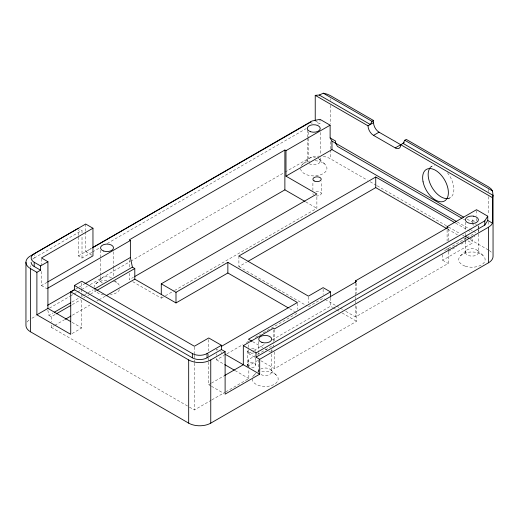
<?xml version="1.0" encoding="UTF-8"?>
<svg xmlns="http://www.w3.org/2000/svg" width="519" height="519" viewBox="0 0 519 519"><rect width="100%" height="100%" fill="white"/><g stroke="black" fill="none" stroke-linecap="round" stroke-linejoin="round"><path stroke-width="0.39" stroke-dasharray="2.6 1.95" d="M32.548 259.253A10.406 6.007 0 0 1 34.202 258.014L34.202 254.472M91.818 252.383L82.008 258.047L78.33 255.925L78.343 236.203M78.343 235.418L78.35 229.891M82.008 258.047L82.021 235.95M82.021 232.797L82.021 230.43L79.569 229.022M129.276 273.312L129.276 279.683L133.487 277.256M129.276 266.941L129.276 259.772M132.76 281.687L161.279 298.159L161.279 294.442M273.474 329.799L273.474 343.682M312.899 190.376L312.899 181.618M174.598 290.471L316.882 208.327L316.882 195.579M315.987 195.884A4.158 2.4 0 0 0 321.222 193.568L321.222 181.618M246.81 366.751L248.835 359.42L254.998 355.865M271.45 352.524L272.663 348.132M272.864 347.399L273.474 345.2L255.679 355.47M253.934 375.211L255.627 373.609M257.878 371.468L259.565 369.865M95.762 283.893L101.393 278.547M302.311 164.478L308.124 159.197M460.483 255.796L466.296 250.515M34.202 258.014L82.021 230.43M85.7 231.922L85.706 251.637L91.305 248.406M78.33 255.925L91.649 248.231M92.525 251.975L99.531 247.926M107.238 243.476L306.307 128.524M41.455 271.372L41.455 285.573L47.028 282.355M75.651 289.089L78.46 287.468M79.16 287.059L84.072 284.224M31.925 318.257L36.135 315.831M49.461 308.137L69.799 296.394M70.5 295.992L73.302 294.37M74.003 293.968L76.812 292.346M77.513 291.944L81.016 289.92M81.717 289.511L87.328 286.274M90.131 284.652L130.107 261.576M130.807 261.174L284.393 172.503M285.093 172.094L308.234 158.736A15.609 9.011 0 0 1 319.269 156.096M47.819 310.154L48.903 315.357L53.113 312.931M72.063 301.993L79.076 297.938M81.885 296.317L83.987 295.103M84.688 294.701L87.497 293.079M88.198 292.671L93.109 289.836M48.903 315.357L51.297 316.739L55.507 314.306M72.349 304.588L80.769 299.723M83.572 298.107L84.98 297.296M87.782 295.674L89.891 294.461M90.591 294.052L96.203 290.815M51.297 325.082L51.297 327.359L54.106 325.737M54.806 325.335L64.628 319.659M72.349 315.208L89.891 305.075M96.904 301.026L98.312 300.216M99.012 299.813L105.325 296.167M72.102 333.535L81.762 327.956L81.762 298.146M161.279 298.159L164.782 296.135M165.483 295.733L173.897 290.874M238.896 256.003L238.896 266.623L246.616 262.166M429.855 167.416L431.925 166.223M448.066 198.952L450.135 197.758M216.468 358.331L216.468 359.849L224.137 355.418M226.926 353.809L242.976 344.545M246.46 342.527L249.25 340.918M255.53 337.292L260.415 334.476M263.204 332.867L297.381 313.132L295.279 311.913M308.416 306.761L323.129 298.263L324.472 299.035M248.458 349.605L248.458 353.588L253.369 350.753M254.07 350.351L265.287 343.87M272.3 339.822L330.493 306.229L332.549 307.417M208.742 362.132L208.742 384.696L210.818 383.496M211.505 383.1L223.955 375.912M444.524 250.69L466.25 238.15M466.951 237.747L473.957 233.699M247.498 366.356L258.449 360.03M448.487 251.378L456.824 246.564M460.995 244.157L465.854 241.348M470.026 238.941L474.891 236.132M442.681 254.673L442.681 260.253L472.115 243.255L472.115 236.885M189.474 407.136L194.385 409.971L211.142 400.298M211.836 399.896L225.103 392.241M225.797 391.839L248.835 378.539L248.835 368.977M345.777 311.335L355.502 316.953L448.202 263.438L448.202 251.404M260.83 360.731L274.577 368.665L356.605 321.306L356.605 304.582M317.79 124.047L319.996 123.58L319.996 119.331M315.909 121.225L319.996 123.58M473.211 223.936L472.108 222.022L472.108 219.9L475.261 221.717M467.21 219.193L472.108 222.022M475.209 223.812L476.474 224.539M463.454 219.148L464.849 219.952M472.55 224.403L473.951 225.207M457.349 221.996L469.254 228.873M469.954 229.275L472.757 230.89M473.458 231.299L476.26 232.914M455.714 223.17L466.944 229.651M467.645 230.053L470.448 231.675M323.311 156.401A15.609 9.011 0 0 1 330.305 158.736L367.4 180.151M370.196 181.767L376.496 185.406M377.196 185.808L447.884 226.621M448.585 227.024L459.782 233.492M462.585 235.107L463.986 235.911M470.279 239.551L488.476 250.054M447.67 229.145L457.453 234.789M463.739 238.416L465.134 239.22M467.93 240.835L472.115 243.255M442.681 260.253L448.202 263.438M305.749 201.897L316.882 208.327M325.141 299.424L336.046 305.723M336.74 306.119L339.523 307.728M340.217 308.13L342.994 309.733M333.237 307.812L335.988 309.402M336.675 309.798L339.426 311.387M342.17 312.976L356.605 321.306M238.896 266.623L307.014 305.951M289.66 308.669L294.571 311.51M252.643 341.664L264.482 348.502M265.183 348.904L267.966 350.513M268.667 350.915L270.756 352.122M85.706 251.637L92.972 255.835M248.458 353.588L254.647 357.156M217.844 350.027L216.468 349.229L216.468 350.747M220.601 351.616L221.983 352.414M216.468 359.849L224.039 364.221M235.062 370.585L248.835 378.539M41.455 285.573L46.885 288.707M208.742 384.696L210.785 385.877M211.467 386.272L223.747 393.357M72.089 322.377L81.762 327.956M51.297 327.359L188.773 406.734M477.558 250.515L483.371 255.796M319.386 159.197L325.199 164.478M270.827 369.865L276.458 375.211M114.907 280.688L118.287 283.893M472.108 219.9L473.581 222.45M465.426 252.39L465.647 253.363A6.5 3.756 0 0 0 476.526 255.043A6.5 3.756 0 0 0 473.607 248.763L471.927 248.64A6.5 3.756 0 0 0 465.426 252.39L465.426 237.287M85.693 224.033L85.7 231.13M488.476 189.305L488.476 191.732M488.476 196.597L488.476 214.412M488.476 221.704L488.476 225.752M478.427 226.154L478.427 229.333M478.427 230.131L478.427 233.31M478.427 234.101L478.427 252.39M478.362 225.635L478.362 227.951M478.362 228.723L478.362 231.811M476.526 210.5L476.526 215.281M476.526 218.467L476.526 220.854M465.426 222.177L465.426 230.131M465.426 233.31L465.426 236.489M448.202 228.937L448.202 242.574M448.202 248.192L448.202 250.599M447.099 229.878L447.099 241.03M447.099 248.199L447.099 249.788M356.605 283.082L356.605 293.43M355.502 283.257L355.502 296.096M355.502 296.894L355.502 300.105M355.502 300.91L355.502 304.919M355.502 305.723L355.502 316.953M330.493 297.958L330.493 306.229M330.305 98.792L330.305 100.414M330.305 105.273L330.305 123.905M330.305 141.726L330.305 149.018M330.305 149.822L330.305 158.736M323.129 289.161L323.129 294.474M320.255 132.449L320.255 154.707M320.255 157.893L320.255 161.072M311.913 122.452L311.913 123.872M308.416 296.9L308.416 302.966M308.234 132.053L308.234 137.717M308.234 138.521L308.234 158.736M307.248 130.061L307.248 137.217M307.248 138.015L307.248 161.072M297.381 303.271L297.381 309.337M274.577 329.643L274.577 340.788M274.577 351.94L274.577 368.665M271.703 349.482L271.703 351.071M271.703 354.25L271.703 371.74M258.696 341.528L258.696 351.869M258.696 352.661L258.696 354.25M258.696 359.816L258.696 371.74M255.75 357.993L255.75 365.162M248.835 359.42L248.835 368.185M248.458 344.83L248.458 348.807M247.427 350.825L247.427 365.162M216.468 353.783L216.468 355.294M208.742 339.575L208.742 350.857M208.742 354.081L208.742 357.299M208.742 358.11L208.742 361.328M194.385 347.055L194.385 354.315M194.385 355.126L194.385 359.154M194.385 359.965L194.385 362.385M194.385 363.19L194.385 409.971M113.525 251.799L113.525 267.707M113.525 268.498L113.525 277.243M100.524 250.21L100.524 258.164M100.524 258.955L100.524 275.654M100.524 276.452L100.524 280.429M81.762 282.836L81.762 288.48M81.762 289.284L81.762 297.342M51.297 316.739L51.297 322.046M41.455 258.754L41.455 265.066M30.524 265.611L30.524 267.227M251.585 348.424A4.158 2.4 0 0 1 255.608 351.447M253.668 352.907A4.158 2.4 0 0 1 248.646 352.524A4.158 2.4 0 0 1 247.985 349.624M447.462 172.833A18.21 10.51 60 0 1 447.469 198.576M430.322 167.553A18.21 10.51 60 0 1 434.591 165.399M489.177 250.482A15.609 9.011 0 0 1 491.863 252.98M318.348 158.418A6.5 3.756 0 0 1 318.348 163.725A6.5 3.756 0 0 1 309.155 163.725M307.469 162.045A6.5 3.756 0 0 1 315.435 157.445M315.13 160.702A13.215 7.629 0 0 1 326.964 168.493A13.215 7.629 0 0 1 314.443 175.909M313.755 175.922A13.215 7.629 0 0 1 300.54 168.292M300.988 166.32A13.215 7.629 0 0 1 309.674 161.039M27.144 321.994A15.609 9.011 0 0 1 29.83 319.496M260.596 369.087A6.5 3.756 0 0 1 269.796 369.087A6.5 3.756 0 0 1 269.796 374.394A6.5 3.756 0 0 1 260.596 374.394M258.916 372.713A6.5 3.756 0 0 1 258.916 370.774M102.425 283.082A6.5 3.756 0 0 1 102.425 277.769A6.5 3.756 0 0 1 111.624 277.769M261.829 371.714A13.007 7.506 0 0 1 278.002 377.663A13.007 7.506 0 0 1 266.331 386.447A13.007 7.506 0 0 1 252.195 378.967M252.636 377.021A13.007 7.506 0 0 1 256.003 373.654M119.584 289.589A13.007 7.506 0 0 1 110.391 294.896M103.657 294.896A13.007 7.506 0 0 1 94.802 290.212M94.017 287.643A13.007 7.506 0 0 1 107.024 280.137M113.525 281.142A13.007 7.506 0 0 1 119.98 286.994M247.569 365.785A4.158 2.4 0 0 1 250.865 362.794A4.158 2.4 0 0 1 255.731 364.954A4.158 2.4 0 0 1 251.585 367.562M249.509 367.244A4.158 2.4 0 0 1 247.985 366.362M315.987 191.245A4.158 2.4 0 0 1 321.222 193.568M313.457 194.768A4.158 2.4 0 0 1 312.899 193.568M465.322 266.221A13.215 7.629 0 0 0 485.142 259.61A13.215 7.629 0 0 0 465.322 253.006A13.215 7.629 0 0 0 465.322 266.221"/><path stroke-width="0.78" d="M92.959 228.23L41.455 257.962L47.93 261.699L40.586 265.942L40.579 270.191L34.202 266.507L34.202 262.257A10.406 6.007 0 0 1 34.202 253.765L85.693 224.033L92.959 228.23L92.972 255.835L47.722 281.953M74.405 289.732L192.361 357.812A10.406 6.007 0 0 0 207.075 357.812L221.425 349.546L221.425 345.284L208.742 337.966L194.385 346.251L81.762 281.227L74.405 285.476L74.405 289.732L70.727 291.86L70.727 334.327L36.881 314.793L36.901 272.313L40.579 270.191M36.881 314.793L47.917 308.422L47.93 261.699M106.025 295.759L134.797 279.151L134.797 268.531L132.403 267.149L130.379 257.489L130.379 240.498L129.276 239.862L284.879 150.03L285.982 150.666L330.123 125.183L330.123 137.924L331.959 141.11L331.959 149.602L456.649 221.587M192.361 357.812L192.361 353.549L74.405 285.476M207.075 357.812L207.075 353.549L221.425 345.284M134.888 276.445L284.879 189.85L284.879 150.03M221.425 349.546L225.11 351.642L225.11 394.148L259.688 374.186L259.688 359.304L488.476 227.225L490.961 225.356L492.518 223.183L492.518 197.7L493.05 195.371L492.518 190.914L490.961 188.741L488.476 186.872L406.273 139.41L404.794 140.266L403.042 143.4L493.05 195.371L493.05 256.425A15.609 9.011 0 0 1 488.476 262.796L210.759 423.141A15.609 9.011 0 0 1 188.682 423.141L30.524 331.81A15.609 9.011 0 0 1 25.95 325.439L25.95 262.257M492.518 197.7L379.052 132.189A7.804 4.502 60 0 1 373.537 122.633L373.537 120.512L372.058 121.362L370.3 124.502L319.269 95.035L315.234 95.347L315.234 120.83M224.649 375.509L243.32 364.734L243.32 345.615L256.01 352.946L484.798 220.854L487.75 216.189L476.526 209.702L447.099 226.693L447.099 228.289M259.688 359.304L256.01 357.176L484.798 225.103L487.75 220.432L487.75 216.189M78.35 228.315L30.524 255.886A15.609 9.011 0 0 0 30.524 268.634L30.524 331.81M92.706 247.595L311.913 121.037L319.996 119.331L330.123 125.183M92.35 247.829L310.823 122.017M47.586 288.298L130.379 240.498M47.586 305.289L74.249 289.894M84.772 283.822L130.379 257.489M315.234 95.347L368.016 125.819L373.537 122.633M285.982 150.666L285.982 176.149L331.959 149.602M54.521 312.12L70.655 302.798M94.516 289.025L132.403 267.149M56.208 313.904L70.941 305.399M96.904 290.406L134.797 268.531M368.016 125.819A7.804 4.502 60 0 0 373.537 135.375L379.052 132.189M65.329 319.256L70.941 316.013M373.537 135.375L395.238 147.909L404.333 142.654M161.279 294.442L161.279 283.822L316.882 193.989L285.982 176.149M161.279 283.822L175.993 292.32L227.86 262.374L297.381 302.512L221.347 346.407M455.014 222.761L375.737 176.998L238.896 256.003L308.416 296.141L323.129 287.643L330.493 291.892L330.493 297.205M134.797 279.151L175.993 302.934L227.86 272.994L288.253 307.858M248.017 261.355L375.737 187.619L446.976 228.743M70.727 291.86L188.682 359.933A15.609 9.011 0 0 0 210.753 359.933L225.11 351.642M330.493 291.892L248.458 339.251L251.942 341.262M243.32 345.615L273.474 328.209L274.577 328.845L356.605 281.486L355.502 280.85L355.502 282.453M355.502 280.85L448.202 227.328L447.099 226.693M319.269 95.035L323.311 93.219L327.074 94.121L330.305 95.554L373.537 120.512M323.311 93.219L372.058 121.362M404.794 140.266L492.518 190.914M487.75 220.432L492.518 223.183M330.123 137.924L335.637 141.11L335.644 143.231L337.48 146.416L462.053 218.337M331.959 141.11L463.714 217.176M465.303 236.262L468.981 238.383M284.879 189.85L305.055 201.495M224.74 354.01L259.688 374.186M224.733 364.617L234.374 370.183M34.202 262.257L40.586 265.942M30.524 268.634L36.901 272.313M47.917 308.422L70.707 321.579M488.476 227.225L488.476 262.796M484.798 220.854L484.798 225.103M375.737 176.998L375.737 187.619M256.01 352.946L256.01 357.176M227.86 262.374L227.86 272.994M210.753 359.933L210.759 423.141M188.682 359.933L188.682 423.141M175.993 292.32L175.993 302.934M400.752 144.723A7.804 4.502 60 0 1 395.238 147.909M447.469 198.576A18.21 10.51 60 0 1 431.925 187.242A18.21 10.51 60 0 1 429.881 168.117M34.202 266.507A10.406 6.007 0 0 1 31.153 262.257M207.075 353.549A10.406 6.007 0 0 1 192.361 353.549M473.607 216.163L471.927 216.04A6.5 3.756 0 0 0 465.426 219.79L465.647 220.763A6.5 3.756 0 0 0 476.526 222.443A6.5 3.756 0 0 0 473.607 216.163M314.118 180.93A4.158 2.4 0 0 0 321.086 179.853A4.158 2.4 0 0 0 315.987 176.908A4.158 2.4 0 0 0 314.118 180.93M423.076 181.845A18.21 10.51 60 0 0 444.614 200.944A18.21 10.51 60 0 0 438.84 172.743A18.21 10.51 60 0 0 423.076 181.845M310.498 131.722A6.5 3.756 0 0 0 320.255 128.472A6.5 3.756 0 0 0 310.498 125.222A6.5 3.756 0 0 0 310.498 131.722M103.774 251.079A6.5 3.756 0 0 0 113.525 247.823A6.5 3.756 0 0 0 103.774 244.572A6.5 3.756 0 0 0 103.774 251.079M261.946 342.397A6.5 3.756 0 0 0 271.703 339.147A6.5 3.756 0 0 0 261.946 335.897A6.5 3.756 0 0 0 261.946 342.397"/></g></svg>
